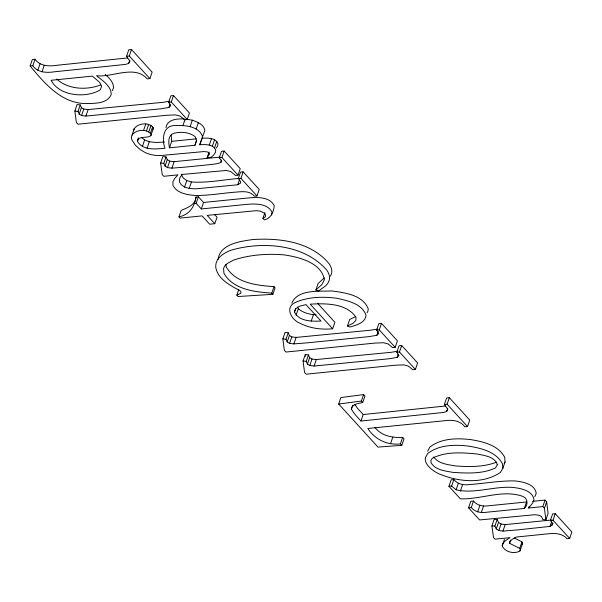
<?xml version="1.0" encoding="UTF-8"?>
<svg xmlns="http://www.w3.org/2000/svg" width="602" height="602" viewBox="0 0 602 602"><rect width="100%" height="100%" fill="white"/><g stroke="black" fill="none" stroke-linecap="round" stroke-linejoin="round"><path stroke-width="0.9" d="M218.059 259.289C220.309 243.96 239.995 241.402 252.524 239.581C279.366 237.722 311.008 241.695 329.091 263.729A32.877 16.487 19 0 1 331.597 273.361L330.415 276.273M509.585 543.313L509.668 541.649L512.009 539.467L516.238 537.037L548.339 533.801C554.826 533.011 562.441 533.417 567.031 538.715L569.665 538.444L571.9 531.957L555.247 513.717L552.613 513.988L550.378 520.474L552.147 522.882L552.463 524.681L549.98 526.411L517.103 529.941L502.941 531.092L498.84 530.49L496.266 528.902L494.882 526.065L497.117 519.579L494.129 519.458L491.894 525.945L493.535 537.541L495.025 539.174L510.09 537.654L505.56 540.573L502.933 543.328L502.211 545.924C504.86 552.117 514.356 554.314 519.94 550.981L520.406 549.724L519.707 548.369L509.585 543.313L510.707 540.069M264.895 212.694L262.939 218.368L264.323 219.888C270.998 218.413 273.669 211.814 274.241 205.666C269.613 196.681 257.242 197.14 248.596 197.93L203.551 202.468L198.404 196.831L195.989 197.072C194.506 206.915 189.412 214.605 178.952 216.901L180.051 218.105L202.061 215.885L209.662 224.207L214.779 223.696L217.013 217.209L214.478 214.432M195.868 198.66L195.989 197.072M271.6 214.952L272.006 212.152C267.386 203.167 255.015 203.626 246.368 204.409L201.324 208.954L196.169 203.318L193.761 203.559M291.842 303.084C297.839 289.013 319.165 291.616 331.822 290.939C344.788 292.685 362.946 294.988 368.273 308.916L367.837 311.512L366.994 312.739M401.767 445.329L400.42 443.847C387.372 445.563 374.918 439.437 367.792 428.489L443.554 420.851C451.079 419.669 459.996 419.97 464.812 426.826L467.521 426.547L469.748 420.061L449.333 397.696L446.631 397.975L444.396 404.461L447.76 409.277L446.631 411.452L443.373 412.483L360.974 421.024L355.188 414.688L351.417 409.33L351.734 407.253L353.6 405.334L357.197 403.716L362.713 402.542L364.947 396.056L363.593 394.581L340.913 397.546L338.678 404.032L377.981 447.09L401.767 445.329L404.002 438.843L402.655 437.361C392.617 438.008 381.329 435.961 374.956 427.405M209.037 152.028L207.08 157.701L211.174 157.288L214.003 154.654L215.516 152.201L215.689 149.936C213.048 143.991 205.184 144.435 199.744 144.766L202.671 136.955C199.367 126.194 184.927 125.081 175.415 125.555C163.044 125.028 161.554 139.288 165.008 148.265C155.798 149.04 142.998 150.778 137.474 141.425L138.355 137.926M153.058 129.219L153.465 128.023C149.394 121.905 138.287 122.883 134.193 128.677L131.379 137.279L131.77 139.672L135.465 145.3L140.153 149.544L145.564 152.78L150.289 154.481L155.745 155.444L161.012 155.489L203.912 151.569L207.389 151.915L209.06 152.87L209.541 154.014L207.08 157.701M133.614 130.792L134.193 128.677M194.988 145.248L196.493 140.334L195.198 136.729C189.419 132.131 181.24 131.545 174.241 133.17C167.642 134.886 168.462 142.629 169.471 147.821L194.988 145.248L196.666 140.379M137.798 139.544C141.184 135.894 146.986 138.505 150.824 135.706L151.23 134.509C147.159 128.392 136.06 129.37 131.958 135.164M294.483 311.964L295.544 308.886L299.337 306.298L305.951 304.589L321.009 321.077C312.062 321.445 298.863 321.558 294.483 311.964L295.605 308.721M30.1 66.009L32.809 65.738C37.715 72.737 46.873 72.97 54.541 71.781L125.344 64.429L128.632 63.466L129.957 61.238L126.555 56.279L128.783 49.8L131.492 49.522L152.118 72.12L149.89 78.606L147.181 78.877C134.758 64.437 111.927 77.808 96.531 75.701C102.43 80.676 111.189 85.8 111.235 94.484C107.194 104.206 93.935 103.296 85.243 103.559C60.87 102.98 44.465 83.091 30.1 66.009L32.335 59.523L35.036 59.252C39.943 66.25 49.108 66.483 56.769 65.294L127.579 57.942M32.809 65.738L35.036 59.252M37.821 70.261L40.048 63.774M41.952 71.909L44.187 65.422M80.262 104.936L78.027 111.423L79.201 114.109L81.556 115.546L85.898 116.066L160.915 108.796L168.869 107.442L170.735 105.726L168.628 102.287L170.863 95.801L173.496 95.537L189.434 112.995L187.207 119.482L184.573 119.753L180.066 116.081L175.588 114.899L166.814 115.253L77.967 124.215L76.364 122.462L74.866 111.016L77.094 104.53L80.262 104.936L81.436 107.623L83.783 109.06L88.133 109.579L163.15 102.31L169.335 101.256M79.201 114.109L81.436 107.623M81.556 115.546L83.783 109.06M85.898 116.066L88.133 109.579M149.89 78.606L129.257 56.009L131.492 49.522M128.632 63.466L129.754 60.223M137.474 141.425L138.595 138.182M143.539 130.506L145.774 124.02M146.414 130.965L148.649 124.479M142.388 146.436L144.623 139.95L141.801 137.745M148.799 131.868L151.027 125.382M150.462 133.125L152.697 126.638M150.824 135.706L153.465 128.023M147.084 148.227L149.319 141.741L155.775 142.478L164.609 142.049M168.869 107.442L169.982 104.199M187.207 119.482L171.261 102.024L173.496 95.537M166.024 156.896L163.789 163.383L165.076 166.099L167.499 167.619L171.901 168.154L186.861 166.965L211.723 164.451L217.638 163.601L220.761 162.502L221.438 160.915L219.294 157.784L221.528 151.305L224.162 151.034L240.243 168.658L238.008 175.144L235.382 175.408L230.859 171.638L226.382 170.449L182.263 174.437L180.201 177.154L179.336 179.75L179.659 182.24L181.172 184.611L184.543 187.064L189.194 188.449L195.439 188.855L237.775 184.761L240.717 182.963L240.537 181.488L238.287 178.598L240.522 172.112L243.155 171.841L259.244 189.464L257.009 195.951L254.375 196.214C250.071 190.819 243.027 191.504 236.902 192.03C222.627 193.039 208.42 195.831 194.07 195.417C186.372 194.574 176.664 193.046 172.924 185.273L172.894 182.06L174.565 178.591L177.951 174.866L163.767 176.296L162.239 174.625L160.629 163.067L162.864 156.58L166.024 156.896L167.311 159.613L169.734 161.133L174.129 161.667L219.873 157.114M169.471 147.821L171.698 141.335L171.149 134.946M165.076 166.099L167.311 159.613M167.499 167.619L169.734 161.133M182.963 125.449L184.919 119.775M171.901 168.154L174.129 161.667M190.104 126.691L192.339 120.204C197.381 121.935 203.912 124.516 204.906 130.468L201.979 138.279C207.412 137.948 215.283 137.504 217.924 143.449L217.743 145.714L216.238 148.167M196.154 129.046L198.382 122.56M184.543 187.064L186.778 180.585L183.407 178.124L181.887 175.754L181.676 174.091M199.744 144.766L201.693 139.092M178.952 216.901L181.179 210.414C186.522 208.111 193.046 205.922 195.484 200.09M189.194 188.449L191.428 181.97C207.111 183.113 222.732 179.81 238.324 178.493M209.293 145.074L211.52 138.588M212.363 146.211L214.598 139.724M214.545 147.859L216.78 141.372M196.169 203.318L198.404 196.831M201.324 208.954L203.551 202.468M238.008 175.144L221.927 157.521L224.162 151.034M220.761 162.502L221.604 160.072M237.775 184.761L239.445 179.9M257.009 195.951L240.92 178.327L243.155 171.841M225.991 264.331L226.164 266.769C235.525 283.249 256.986 285.393 274.008 286.642L275.106 287.846L272.872 294.333L238.061 296.523L236.819 295.161L238.768 289.487M272.872 294.333L271.773 293.129L274.008 286.642M288.253 332.771L286.018 339.257L287.192 341.944L289.539 343.388L293.889 343.9L308.066 342.771L368.906 336.638L376.852 335.284L378.718 333.568L376.619 330.122L378.854 323.643L381.487 323.372L397.425 340.837L395.19 347.324L392.564 347.587L388.057 343.923L383.579 342.741L374.805 343.095L285.958 352.05L284.355 350.304L282.85 338.858L285.085 332.372L288.253 332.771L289.427 335.457L291.774 336.902L296.124 337.413L371.141 330.152L377.326 329.098M296.101 315.139L298.329 308.653L297.523 307.065M287.192 341.944L289.427 335.457M289.539 343.388L291.774 336.902M293.889 343.9L296.124 337.413M236.819 295.161L240.988 293.174L240.71 291.202C230.927 285.521 218.112 279.855 215.779 267.514C214.869 258.454 223.786 252.863 231.198 250.161C262.728 241.033 304.191 244.119 326.856 270.215A32.877 16.487 19 0 1 329.362 279.847L328.188 282.759L325.975 285.604L318.435 291.052L315.869 289.998L318.104 283.512L324.23 277.966M311.196 321.175L313.424 314.688L316.103 314.665M308.45 354.902L306.222 361.388L307.389 364.075L309.744 365.519L314.093 366.031L389.11 358.769L397.057 357.415L398.923 355.699L396.823 352.253L399.058 345.766L401.684 345.503L417.63 362.968L415.395 369.455L412.761 369.718L408.261 366.054L403.784 364.872L395.002 365.226L306.155 374.181L304.559 372.435L303.054 360.989L305.289 354.503L308.45 354.902L309.624 357.588L311.979 359.033L316.321 359.544L391.345 352.283L397.523 351.229M307.389 364.075L309.624 357.588M309.744 365.519L311.979 359.033M314.093 366.031L316.321 359.544M355.368 316.772L349.672 319.489L347.437 325.975L349.995 327.036C356.023 325.215 365.316 322.943 366.046 315.403C362.133 303.604 347.497 300.684 336.804 298.253C322.943 296.485 308.111 296.718 295.176 302.52C284.468 307.449 291.511 319.948 299.728 323.108C309.789 328.376 321.46 329.858 332.665 328.782L334.9 322.296L317.42 303.145M351.417 409.33L352.817 405.274M376.852 335.284L378.252 331.228M395.19 347.324L379.252 329.858L381.487 323.372M362.713 402.542L361.366 401.067L363.593 394.581M360.974 421.024L363.209 414.537L357.422 408.201L354.728 404.371M397.057 357.415L398.178 354.172M415.395 369.455L399.457 351.989L401.684 345.503M390.578 443.569L392.813 437.082M400.42 443.847L402.655 437.361M467.521 426.547L447.105 404.183L449.333 397.696M446.631 411.452L447.745 408.209M524.312 508.449L526.547 501.963L488.591 505.785C483.105 506.636 477.19 505.552 473.503 501.067L470.794 501.338L468.559 507.825L471.268 507.554C474.955 512.039 480.87 513.122 486.363 512.272L524.312 508.449C528.21 505.033 528.082 498.606 522.957 496.462C502.986 489.072 480.863 499.683 460.327 498.802L448.926 486.318L451.161 479.832L453.87 479.553C457.708 484.414 463.871 485.347 469.68 484.542C484.73 483.429 499.72 480.629 514.853 480.923C522.784 481.788 534.787 483.842 536.239 493.339L534.794 496.71M448.926 486.318L451.635 486.04L453.87 479.553M468.559 507.825L479.643 519.955L534.711 514.725L539.189 515.289L541.574 516.689L542.816 519.534L545.879 519.819L544.411 508.329L542.816 506.583L528.624 508.013L532.559 503.197L534.012 499.826C532.552 490.329 520.549 488.275 512.618 487.409C493.753 486.07 474.534 494.114 456.083 489.817L458.318 483.331M460.372 491.149L462.599 484.663M471.268 507.554L473.503 501.067M477.634 511.941L479.869 505.454M481.329 512.475L483.556 505.989M425.396 457.686A23.651 11.859 19 0 0 438.248 473.526C457.49 481.803 482.029 484.595 500.292 472.555L502.82 468.371L505.055 461.884L504.679 457.279C498.23 445.149 483.444 441.755 470.967 439.648C457.091 437.985 441.432 438.151 429.888 447.053L427.623 451.199M496.266 528.902L498.501 522.416L497.117 519.579M498.84 530.49L501.067 524.003L498.501 522.416M502.941 531.092L505.176 524.605L551.349 520.045M502.211 545.924L504.446 539.437M528.624 508.013L529.188 506.387M519.707 548.369L521.942 541.883L514.228 537.955M519.94 550.981L522.641 543.237L521.942 541.883M542.816 506.583L545.043 500.096L532.635 501.346M544.411 508.329L546.646 501.842L545.043 500.096M545.879 519.819L548.106 513.333L546.646 501.842M549.98 526.411L551.658 521.55M569.665 538.444L553.012 520.203L555.247 513.717M551.703 525.659L552.538 523.228M552.463 524.681L553.027 523.055M522.167 544.494L522.641 543.237M165.934 127.579C167.491 119.136 177.515 118.586 184.362 118.978M112.288 90.684L113.469 87.997C113.808 82.256 109.09 77.982 105.237 74.392M425.388 457.686L427.653 453.539C439.197 444.637 454.856 444.472 468.732 446.135C481.216 448.242 496.003 451.635 502.452 463.766L502.82 468.371M504.213 463.277L505.055 461.884M315.869 289.998L321.995 284.453L324.403 279.704C321.363 262.51 298.773 257.009 283.956 254.864C267.017 253.487 249.672 254.766 233.478 260.102C229.836 262.329 224.862 263.781 223.59 268.379L223.929 273.255C233.29 289.735 254.751 291.88 271.773 293.129M496.484 462.17C483.564 467.22 468.943 466.949 455.262 465.903C447.805 464.518 438.376 463.788 433.718 456.933M262.939 218.368L264.782 217.314L265.663 216.058L264.888 213.417L260.297 211.099L256.286 210.692L207.178 215.373L214.779 223.696M347.437 325.975L353.133 323.259L355.872 320.392L356.015 317.299C346.338 303.062 325.659 303.31 310.196 304.16L332.665 328.782M100.376 85.048C86.387 90.383 68.124 89.472 56.611 79.035M445.608 405.996L363.209 414.537M338.678 404.032L361.366 401.067M126.555 56.279L129.257 56.009M168.628 102.287L171.261 102.024M171.698 141.335L196.312 138.851M219.294 157.784L221.927 157.521M238.287 178.598L240.92 178.327M376.619 330.122L379.252 329.858M396.823 352.253L399.457 351.989M444.396 404.461L447.105 404.183M550.378 520.474L553.012 520.203M491.894 525.945L494.882 526.065M160.629 163.067L163.789 163.383M74.866 111.016L78.027 111.423M282.85 338.858L286.018 339.257M303.054 360.989L306.222 361.388M501.067 524.003L505.176 524.605M186.981 119.271L192.339 120.204M313.424 314.688C308.043 313.92 302.407 312.468 298.329 308.653M186.778 180.585L191.428 181.97M144.623 139.95L149.319 141.741M451.635 486.04L456.083 489.817M305.289 354.503L305.523 356.264M101.618 86.274L100.135 89.931C86.199 98.412 59.305 96.388 51.117 80.284L92.362 76.123L99.646 82.354L101.618 86.274M497.335 464.721L495.484 467.942C482.503 474.12 467.077 473.247 453.028 472.389C445.367 470.967 435.419 470.192 431.047 462.712L430.881 460.462L432.334 458.265C446.09 451.237 462.637 452.599 477.612 454.051C484.542 455.594 495.032 456.692 497.335 464.721"/></g></svg>
